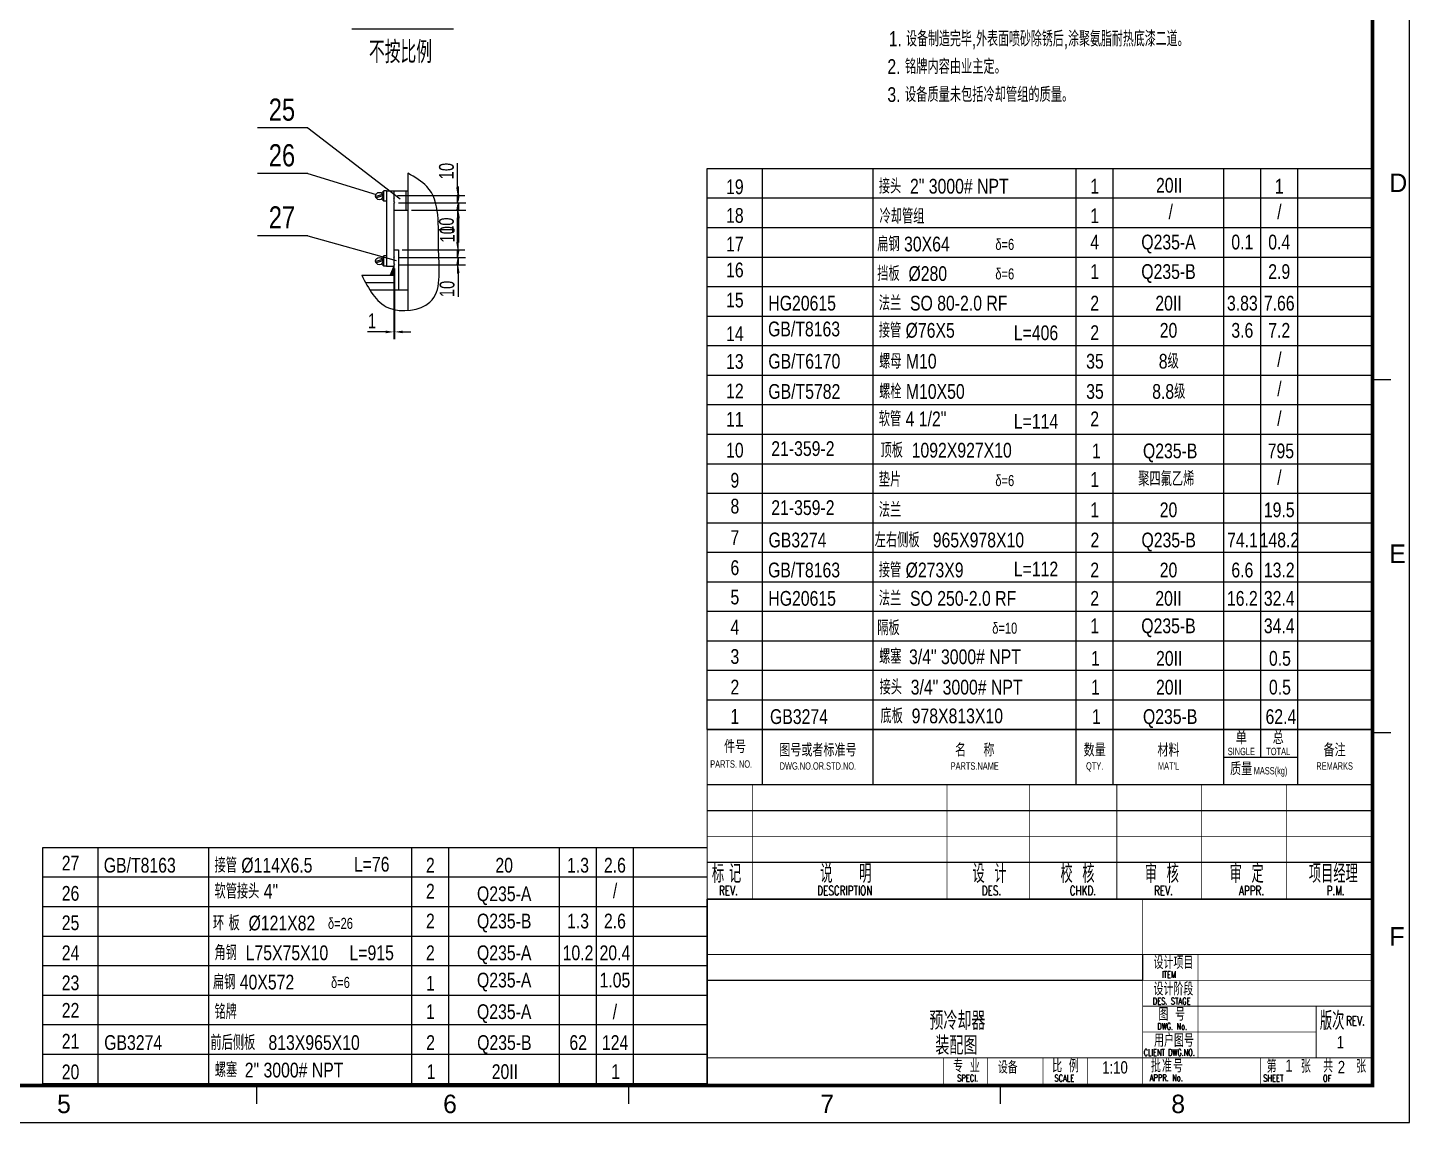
# Model space of a CAD drawing. Extents: x 26147 to 34557, y 133271 to 139211.
# Drawn here: x 30813 to 34557, y 133271 to 136238 of the extents above; entities that cross this region are included whole.
import ezdxf
from ezdxf.enums import TextEntityAlignment as Align

# ---------------------------------------------------------------- set-up
doc = ezdxf.new("R2010")
doc.units = 0
doc.header["$LTSCALE"] = 250
doc.header["$MEASUREMENT"] = 0
doc.header["$PDMODE"] = 1
doc.layers.get('0').update_dxf_attribs({"linetype": 'CONTINUOUS'})
doc.layers.get('DEFPOINTS').update_dxf_attribs({"linetype": 'CONTINUOUS'})
for name, color, linetype in [('1', 2, 'CONTINUOUS'), ('2', 1, 'CONTINUOUS'), ('ENGLISH', 2, 'CONTINUOUS'), ('TEXT', 2, 'CONTINUOUS')]:
    doc.layers.add(name, color=color, linetype=linetype)
doc.styles.add('G', font='greeks.shx', dxfattribs={"width": 0.75})
doc.styles.add('HZ', font='mon.shx', dxfattribs={"width": 0.75, "bigfont": 'fsd.shx'})
doc.styles.get("Standard").update_dxf_attribs({"font": 'MON', "width": 0.75, "bigfont": 'HZTXT1'})
doc.styles.add('STYLE1', font='mon.shx', dxfattribs={"width": 0.75, "height": 0.4, "bigfont": 'fsd.shx'})
doc.styles.add('TKFSD', font='mon', dxfattribs={"width": 0.7, "bigfont": 'fsd'})
doc.styles.add('TKGSH', font='romand', dxfattribs={"bigfont": 'gsh'})
doc.dimstyles.new('STANDARD$0', dxfattribs={"dimscale": 100, "dimtxt": 3.6, "dimasz": 2.5, "dimexe": 2, "dimexo": 1, "dimgap": 1, "dimtad": 1, "dimzin": 0, "dimdsep": 46, "dimtxsty": 'HZ', "dimcen": 0.09, "dimclrd": 256, "dimclre": 256, "dimclrt": 256, "dimadec": 0, "dimazin": 0, "dimtfac": 1, "dimtmove": 0, "dimatfit": 3, "dimfxl": 1, "dimtolj": 1, "dimtzin": 0, "dimarcsym": 0})

# ---------------------------------------------------------------- blocks, each defined once
blk = doc.blocks.new('A$C4779701C')
for p, q in [((15.15, 0.15), (15.15, 15.15)), ((45.15, 0.15), (45.15, 15.15)), ((100.15, 0.15), (100.15, 15.15)), ((110.15, 0.15), (110.15, 15.15)), ((140.15, 0.15), (140.15, 15.15)), ((150.15, 7.65), (150.15, 15.15)), ((160.15, 0.15), (160.15, 15.15)), ((140.15, 7.65), (160.15, 7.65))]:
    blk.add_line(p, q)
at = {"const_width": 0.29}
for points in [[(0.15, 15.15), (180.15, 15.15)], [(0.15, 0.15), (0.15, 15.15)], [(180.15, 0.15), (180.15, 15.15)], [(0.15, 0.15), (180.15, 0.15)], [(0.15, 0.15), (180.15, 0.15)]]:
    blk.add_lwpolyline(points, dxfattribs=at)
at = {"style": 'STYLE1', "width": 0.9}
for s, p in [('件号', (4.71, 7.65)), ('质量', (141.83, 1.65))]:
    blk.add_text(s, height=3.5, dxfattribs=at).set_placement(p, align=Align.BOTTOM_LEFT)
for s, p in [('图号或者标准号', (30.15, 7.78)), ('名    称', (72.65, 7.78)), ('数量', (105.15, 7.78)), ('材料', (125.15, 7.78)), ('单', (144.88, 11.09)), ('总', (154.88, 11.09)), ('备注', (170.15, 7.78))]:
    blk.add_text(s, height=3.5, dxfattribs=at).set_placement(p, align=Align.CENTER)
at = {"width": 0.75}
for s, p in [('SINGLE', (144.88, 8.16)), ('TOTAL', (154.88, 8.16)), ('DWG.NO.OR.STD.NO.', (30.15, 4.22)), ('PARTS.NAME', (72.65, 4.22)), ('QTY.', (105.15, 4.22)), ("MAT'L", (125.15, 4.22)), ('REMARKS', (170.15, 4.22))]:
    blk.add_text(s, height=2, dxfattribs=at).set_placement(p, align=Align.CENTER)
for s, p in [('PARTS. NO.', (0.97, 4.15)), ('MASS(kg)', (148.23, 2.33))]:
    blk.add_text(s, height=2, dxfattribs=at).set_placement(p, align=Align.BOTTOM_LEFT)
blk = doc.blocks.new('*D36')
at = {"linetype": 'ByBlock'}
for p, q in [((31980.2, 129438.1), (31980.2, 129460.1)), ((31817.4, 129416.1), (32000.2, 129416.1)), ((31853.4, 129396.1), (32000.2, 129396.1)), ((31980.2, 129416.1), (31980.2, 129396.1)), ((31980.2, 129374.1), (31980.2, 129308.7))]:
    blk.add_line(p, q, dxfattribs=at)
for points in [[(31976.6, 129438.1), (31983.9, 129438.1), (31980.2, 129416.1)], [(31976.6, 129374.1), (31983.9, 129374.1), (31980.2, 129396.1)]]:
    blk.add_solid(points, dxfattribs=at)
at = {"layer": 'DEFPOINTS', "color": 0, "linetype": 'ByBlock'}
for p in [(31807.4, 129416.1), (31843.4, 129396.1), (31980.2, 129416.1)]:
    blk.add_point(p, dxfattribs=at)
at = {"linetype": 'ByBlock', "insert": (31950.2, 129330.4), "char_height": 40, "attachment_point": 5, "rotation": 90, "style": 'HZ'}
blk.add_mtext('\\A1;10', dxfattribs=at)
blk = doc.blocks.new('_DOTSMALL')
at = {"color": 0, "linetype": 'ByBlock', "const_width": 0.5}
blk.add_lwpolyline([(-0.0625, 0, 1), (0.0625, 0, 1)], format="xyb", close=True, dxfattribs=at)
blk = doc.blocks.new('*D34')
at = {"linetype": 'ByBlock'}
for p, q in [((31977.8, 129310.1), (31977.8, 129375.6)), ((31827.4, 129288.1), (31997.8, 129288.1)), ((31977.8, 129268.1), (31977.8, 129288.1)), ((31817.4, 129268.1), (31997.8, 129268.1)), ((31977.8, 129246.1), (31977.8, 129224.1))]:
    blk.add_line(p, q, dxfattribs=at)
for points in [[(31974.2, 129310.1), (31981.5, 129310.1), (31977.8, 129288.1)], [(31974.2, 129246.1), (31981.5, 129246.1), (31977.8, 129268.1)]]:
    blk.add_solid(points, dxfattribs=at)
at = {"layer": 'DEFPOINTS', "color": 0, "linetype": 'ByBlock'}
for p in [(31817.4, 129288.1), (31807.4, 129268.1), (31977.8, 129268.1)]:
    blk.add_point(p, dxfattribs=at)
at = {"linetype": 'ByBlock', "insert": (31947.8, 129353.8), "char_height": 40, "attachment_point": 5, "rotation": 90, "style": 'HZ'}
blk.add_mtext('\\A1;10', dxfattribs=at)
blk = doc.blocks.new('*D37')
at = {"linetype": 'ByBlock'}
for p, q in [((31805.4, 129234.1), (31805.4, 129046.1)), ((31807.4, 129238.1), (31807.4, 129046.1)), ((31783.4, 129066.1), (31733.9, 129066.1)), ((31807.4, 129066.1), (31805.4, 129066.1)), ((31829.4, 129066.1), (31851.4, 129066.1))]:
    blk.add_line(p, q, dxfattribs=at)
for points in [[(31783.4, 129069.7), (31783.4, 129062.4), (31805.4, 129066.1)], [(31829.4, 129069.7), (31829.4, 129062.4), (31807.4, 129066.1)]]:
    blk.add_solid(points, dxfattribs=at)
at = {"layer": 'DEFPOINTS', "color": 0, "linetype": 'ByBlock'}
for p in [(31805.4, 129244.1), (31807.4, 129248.1), (31805.4, 129066.1)]:
    blk.add_point(p, dxfattribs=at)
at = {"linetype": 'ByBlock', "insert": (31745.8, 129096.1), "char_height": 40, "attachment_point": 5, "style": 'HZ'}
blk.add_mtext('\\A1;1', dxfattribs=at)
blk = doc.blocks.new('*D33')
at = {"linetype": 'ByBlock'}
for p, q in [((31979.6, 129290.1), (31979.6, 129312.1)), ((31817.4, 129268.1), (31999.6, 129268.1)), ((31817.4, 129248.1), (31999.6, 129248.1)), ((31979.6, 129268.1), (31979.6, 129248.1)), ((31979.6, 129226.1), (31979.6, 129160.7))]:
    blk.add_line(p, q, dxfattribs=at)
for points in [[(31975.9, 129290.1), (31983.2, 129290.1), (31979.6, 129268.1)], [(31975.9, 129226.1), (31983.2, 129226.1), (31979.6, 129248.1)]]:
    blk.add_solid(points, dxfattribs=at)
at = {"layer": 'DEFPOINTS', "color": 0, "linetype": 'ByBlock'}
for p in [(31807.4, 129268.1), (31807.4, 129248.1), (31979.6, 129268.1)]:
    blk.add_point(p, dxfattribs=at)
at = {"linetype": 'ByBlock', "insert": (31949.6, 129182.4), "char_height": 40, "attachment_point": 5, "rotation": 90, "style": 'HZ'}
blk.add_mtext('\\A1;10', dxfattribs=at)
blk = doc.blocks.new('*D35')
at = {"linetype": 'ByBlock'}
for p, q in [((31977.8, 129458.1), (31977.8, 129523.6)), ((31815.4, 129436.1), (31997.8, 129436.1)), ((31977.8, 129416.1), (31977.8, 129436.1)), ((31817.4, 129416.1), (31997.8, 129416.1)), ((31977.8, 129394.1), (31977.8, 129372.1))]:
    blk.add_line(p, q, dxfattribs=at)
for points in [[(31974.2, 129458.1), (31981.5, 129458.1), (31977.8, 129436.1)], [(31974.2, 129394.1), (31981.5, 129394.1), (31977.8, 129416.1)]]:
    blk.add_solid(points, dxfattribs=at)
at = {"layer": 'DEFPOINTS', "color": 0, "linetype": 'ByBlock'}
for p in [(31805.4, 129436.1), (31807.4, 129416.1), (31977.8, 129416.1)]:
    blk.add_point(p, dxfattribs=at)
at = {"linetype": 'ByBlock', "insert": (31947.8, 129501.8), "char_height": 40, "attachment_point": 5, "rotation": 90, "style": 'HZ'}
blk.add_mtext('\\A1;10', dxfattribs=at)

msp = doc.modelspace()

# ---------------------------------------------------------------- hatches: boundary and pattern name
at = {"layer": '1'}
msp.add_hatch(color=256, dxfattribs=at).paths.add_polyline_path([(31795.4, 135567.3), (31805.4, 135567.3), (31805.4, 135591.3)])

# ---------------------------------------------------------------- linework, layer by layer
for p, q in [((34556.8, 133271.2), (34556.8, 139211.2)), ((34456.8, 135284.5), (34506.8, 135284.5)), ((31434.3, 133321.2), (31434.3, 133371.2)), ((31434.3, 133321.2), (31434.3, 133371.2)), ((32441.8, 133321.2), (32441.8, 133371.2)), ((26146.8, 133271.2), (34556.8, 133271.2))]:
    msp.add_line(p, q)
at = {"const_width": 10}
msp.add_lwpolyline([(26396.8, 133371.2), (34456.8, 133371.2), (34456.8, 139111.2), (26396.8, 139111.2)], close=True, dxfattribs=at)
for p in [(34456.8, 135284.5), (34456.8, 134327.8), (31434.3, 133371.2), (32441.8, 133371.2), (33449.3, 133371.2), (31434.3, 133321.2), (32441.8, 133321.2), (33449.3, 133321.2)]:
    msp.add_point(p)
at = {"layer": '1'}
for p, q in [((31691.3, 136234.3), (31966.4, 136234.3)), ((31572.4, 135965.8), (31435.6, 135965.8)), ((31572.4, 135965.8), (31822.7, 135774.1)), ((31572.4, 135842.1), (31435.6, 135842.1)), ((31572.4, 135842.1), (31756.9, 135785.7)), ((32654.2, 135856.1), (34454.2, 135856.1)), ((32804.2, 134336.1), (32804.2, 135856.1)), ((33104.2, 134336.1), (33104.2, 135856.1)), ((33654.2, 134336.1), (33654.2, 135856.1)), ((33754.2, 134336.1), (33754.2, 135856.1)), ((34054.2, 134336.1), (34054.2, 135856.1)), ((34154.2, 134336.1), (34154.2, 135856.1)), ((34254.2, 134336.1), (34254.2, 135856.1)), ((32654.2, 135776.1), (34454.2, 135776.1)), ((32654.2, 135696.1), (34454.2, 135696.1)), ((31572.4, 135673.8), (31435.6, 135673.8)), ((31572.4, 135673.8), (31811.3, 135606.7)), ((32654.2, 135616.1), (34454.2, 135616.1)), ((31805.4, 135591.3), (31795.4, 135567.3)), ((32654.2, 135536.1), (34454.2, 135536.1)), ((32654.2, 135456.1), (34454.2, 135456.1)), ((32654.2, 135376.1), (34454.2, 135376.1)), ((32654.2, 135296.1), (34454.2, 135296.1)), ((32654.2, 135216.1), (34454.2, 135216.1)), ((32654.2, 135136.1), (34454.2, 135136.1)), ((32654.2, 135056.1), (34454.2, 135056.1)), ((32654.2, 134976.1), (34454.2, 134976.1)), ((32654.2, 134896.1), (34454.2, 134896.1)), ((32654.2, 134896.1), (34454.2, 134896.1)), ((32654.2, 134816.1), (34454.2, 134816.1)), ((32654.2, 134736.1), (34454.2, 134736.1)), ((32654.2, 134656.1), (34454.2, 134656.1)), ((32654.2, 134576.1), (34454.2, 134576.1)), ((32654.2, 134496.1), (34454.2, 134496.1)), ((32654.2, 134416.1), (34454.2, 134416.1)), ((32654.2, 134336.1), (32654.2, 134416.1)), ((32654.2, 134336.1), (34454.2, 134336.1)), ((32654.2, 134336.1), (34454.2, 134336.1)), ((34456.8, 134327.8), (34506.8, 134327.8)), ((34456.8, 134327.8), (34506.8, 134327.8)), ((32654.2, 134116.1), (34454.2, 134116.1)), ((30854.2, 134016.1), (32654.2, 134016.1)), ((31004.2, 133376.1), (31004.2, 134016.1)), ((31304.2, 133376.1), (31304.2, 134016.1)), ((31854.2, 133376.1), (31854.2, 134016.1)), ((31954.2, 133376.1), (31954.2, 134016.1)), ((32254.2, 133376.1), (32254.2, 134016.1)), ((32354.2, 133376.1), (32354.2, 134016.1)), ((32454.2, 133376.1), (32454.2, 134016.1)), ((32654.2, 133976.1), (34454.2, 133976.1)), ((30854.2, 133936.1), (32654.2, 133936.1)), ((30854.2, 133856.1), (32654.2, 133856.1)), ((30854.2, 133776.1), (32654.2, 133776.1)), ((30854.2, 133696.1), (32654.2, 133696.1)), ((30854.2, 133616.1), (32654.2, 133616.1)), ((30854.2, 133616.1), (30900.8, 133616.1)), ((30854.2, 133536.1), (32654.2, 133536.1)), ((30854.2, 133456.1), (32654.2, 133456.1)), ((30854.2, 133376.1), (32654.2, 133376.1)), ((33449.3, 133321.2), (33449.3, 133371.2))]:
    msp.add_line(p, q, dxfattribs=at)
for points, const_width in [([(32654.2, 134186.1), (32654.2, 133876.1)], 2), ([(34454.2, 134186.1), (32654.2, 134186.1)], 2), ([(32777.4, 134186.1), (32777.4, 133876.1)], 2), ([(33304.2, 134186.1), (33304.2, 133876.1)], 2), ([(33528.3, 134186.1), (33528.3, 133875.9)], 2), ([(33764.2, 134186.1), (33764.2, 133875.9)], 2), ([(33994.2, 134186.1), (33994.2, 133876.1)], 2), ([(34224.2, 134186.1), (34224.2, 133876.1)], 2), ([(34454.2, 134116.1), (32654.2, 134116.1)], 2), ([(34454.2, 134046.1), (32654.2, 134046.1)], 2), ([(34454.2, 133976.1), (32654.2, 133976.1)], 2), ([(34454.2, 133876.1), (32653.5, 133876.1)], 4), ([(32654.2, 133876.1), (32654.2, 133376.1)], 4), ([(34454.2, 133876.1), (32654.2, 133876.1)], 2), ([(33834.2, 133876.1), (33834.2, 133376.1)], 2), ([(34454.2, 133726.1), (32654.2, 133726.1)], 2), ([(33984.2, 133726.1), (33984.2, 133446.1)], 2), ([(34454.2, 133656.1), (32654.2, 133656.1)], 2), ([(34454.2, 133656.1), (32654.2, 133656.1)], 2), ([(34454.2, 133586.1), (33834.2, 133586.1)], 2), ([(34304.2, 133586.1), (34304.2, 133446.1)], 2), ([(34304.2, 133516.1), (33834.2, 133516.1)], 2), ([(34454.2, 133446.1), (32654.2, 133446.1)], 2), ([(33294.2, 133446.1), (33294.2, 133376.1)], 2), ([(33414.2, 133446.1), (33414.2, 133376.1)], 2), ([(33564.2, 133446.1), (33564.2, 133376.1)], 2), ([(33684.2, 133446.1), (33684.2, 133376.1)], 2), ([(34154.2, 133446.1), (34154.2, 133376.1)], 2)]:
    msp.add_lwpolyline(points, dxfattribs=dict(at, const_width=const_width))
msp.add_lwpolyline([(32654.2, 133726.1), (32654.2, 133656.1), (33834.2, 133656.1), (33834.2, 133726.1)], dxfattribs=at)
msp.add_spline([(31718.1, 135567.3), (31791.1, 135478.5), (31903.1, 135494), (31926.5, 135633.3), (31894.8, 135807.1), (31843.4, 135843.1)], degree=3, dxfattribs=at)
at = {"layer": '2'}
for p, q in [((31843.4, 135843.1), (31843.4, 135471.2)), ((32654.2, 134336.1), (32654.2, 135856.1)), ((31777.7, 135795.3), (31771.9, 135789.1)), ((31785.4, 135795.3), (31777.7, 135795.3)), ((31777.7, 135767.5), (31777.7, 135795.3)), ((31785.4, 135795.3), (31785.4, 135591.3)), ((31785.4, 135795.3), (31843.4, 135795.3)), ((31805.4, 135795.3), (31805.4, 135777.3)), ((31837.4, 135795.3), (31837.4, 135743.3)), ((31774.6, 135785.7), (31756, 135780.2)), ((31775.6, 135782), (31757.1, 135776.6)), ((31777.7, 135767.5), (31771.9, 135773.6)), ((31785.4, 135767.5), (31777.7, 135767.5)), ((31805.4, 135777.3), (31807.4, 135775.3)), ((31805.4, 135773.3), (31807.4, 135775.3)), ((31805.4, 135773.3), (31805.4, 135765.3)), ((31805.4, 135765.3), (31807.4, 135763.3)), ((31805.4, 135761.3), (31807.4, 135763.3)), ((31805.4, 135761.3), (31805.4, 135617.3)), ((31805.4, 135743.3), (31843.4, 135743.3)), ((31774.6, 135609.5), (31756, 135604)), ((31775.6, 135605.8), (31757.1, 135600.4)), ((31777.7, 135619), (31771.9, 135612.9)), ((31777.7, 135591.3), (31777.7, 135619)), ((31785.4, 135619), (31777.7, 135619)), ((31805.4, 135635.3), (31817.4, 135635.3)), ((31805.4, 135617.3), (31807.4, 135615.3)), ((31805.4, 135613.3), (31807.4, 135615.3)), ((31805.4, 135613.3), (31805.4, 135597.3)), ((31817.4, 135635.3), (31817.4, 135527.3)), ((31718.1, 135567.3), (31805.4, 135567.3)), ((31777.7, 135591.3), (31771.9, 135597.4)), ((31785.4, 135591.3), (31777.7, 135591.3)), ((31785.4, 135591.3), (31805.4, 135591.3)), ((31805.4, 135597.3), (31807.4, 135595.3)), ((31805.4, 135593.3), (31807.4, 135595.3)), ((31805.4, 135593.3), (31805.4, 135527.3)), ((31728.4, 135547.3), (31805.4, 135547.3)), ((31739.9, 135527.3), (31843.4, 135527.3)), ((30854.2, 133376.1), (30854.2, 134016.1))]:
    msp.add_line(p, q, dxfattribs=at)
for centre in [(31765.8, 135781.4), (31765.8, 135605.1)]:
    msp.add_circle(centre, 9.88, dxfattribs=at)

# ---------------------------------------------------------------- block references
at = {"layer": '1', "color": 2, "xscale": 10.00000005, "yscale": 10.00000005, "zscale": 10.00000005}
msp.add_blockref('A$C4779701C', (32652.7, 134184.7), dxfattribs=at)

# ---------------------------------------------------------------- texts
for s, p in [('D', (34502.8, 135792.2)), ('E', (34502.8, 134787.2)), ('5', (30892.8, 133296.2)), ('6', (31938.8, 133296.2))]:
    msp.add_text(s, height=50).set_placement(p)
at = {"layer": '1'}
for s, height, style, width, p in [('不按比例', 60, 'HZ', 0.75, (31737.7, 136141.3)), ('1. 设备制造完毕,外表面喷砂除锈后,涂聚氨脂耐热底漆二道。', 41.667, 'HZ', 0.75, (33146.7, 136186.6)), ('25', 60, 'HZ', 0.8, (31466.3, 135985.5)), ('26', 60, 'HZ', 0.8, (31466.3, 135861.8)), ('27', 60, 'HZ', 0.8, (31466.3, 135693.5)), ('接头  3/4" 3000# NPT', 40, 'TKFSD', 0.8, (33121.1, 134430.5)), ('GB3274', 40, 'TKFSD', 0.8, (32824.4, 134350.7)), ('底板  978X813X10', 40, 'TKFSD', 0.8, (33123.7, 134352.6)), ('标 记', 50, 'TKFSD', 0.7, (32666.9, 133920.1)), ('说', 50, 'TKFSD', 0.7, (32960.4, 133920.1)), ('明', 50, 'TKFSD', 0.7, (33066, 133920.1)), ('设  计', 50, 'TKFSD', 0.7, (33373.1, 133920.1)), ('校  核', 50, 'TKFSD', 0.7, (33611.4, 133920.1)), ('审  核', 50, 'TKFSD', 0.7, (33840, 133920.1)), ('审  定', 50, 'TKFSD', 0.7, (34069.8, 133920.1)), ('项目经理', 50, 'TKFSD', 0.7, (34284.2, 133920.1)), ('REV.', 25, 'TKGSH', 0.7, (32686.2, 133886.8)), ('DESCRIPTION', 25, 'TKGSH', 0.7, (32952.4, 133886.8)), ('DES.', 25, 'TKGSH', 0.7, (33398.3, 133886.8)), ('CHKD.', 25, 'TKGSH', 0.7, (33636.5, 133886.8)), ('REV.', 25, 'TKGSH', 0.7, (33865.1, 133886.8)), ('APPR.', 25, 'TKGSH', 0.7, (34095, 133886.8)), ('P.M.', 25, 'TKGSH', 0.7, (34332.7, 133886.8)), ('设计项目', 35, 'TKFSD', 0.7, (33863.6, 133686.7)), ('ITEM', 18, 'TKGSH', 0.7, (33886.3, 133662.5)), ('设计阶段', 35, 'TKFSD', 0.7, (33863.6, 133615.1)), ('DES. STAGE', 18, 'TKGSH', 0.7, (33861.5, 133590.9)), ('图  号', 35, 'TKFSD', 0.7, (33876.9, 133546.6)), ('版次', 50, 'TKFSD', 0.7, (34314.4, 133521.4)), ('REV.', 25, 'TKGSH', 0.7, (34385.2, 133533.9)), ('用户图号', 35, 'TKFSD', 0.7, (33865.1, 133475.8)), ('DWG. No.', 18, 'TKGSH', 0.7, (33873.5, 133522.4)), ('CLIENT DWG.NO.', 18, 'TKGSH', 0.65, (33836.9, 133451.6)), ('专  业', 35, 'TKFSD', 0.7, (33320.8, 133406.4)), ('设备', 33.33, 'TKFSD', 0.8, (33442, 133403.5)), ('比  例', 35, 'TKFSD', 0.7, (33589, 133406.4)), ('1:10', 33.33, 'TKFSD', 0.8, (33724.5, 133403.5)), ('批', 35, 'TKFSD', 0.7, (33856.5, 133406.5)), ('准', 35, 'TKFSD', 0.7, (33886.5, 133406.5)), ('号', 35, 'TKFSD', 0.7, (33916.5, 133406.5)), ('第', 35, 'TKFSD', 0.7, (34170.1, 133405.6)), ('张', 35, 'TKFSD', 0.7, (34262.8, 133405.6)), ('共', 35, 'TKFSD', 0.7, (34323.2, 133406.4)), ('张', 35, 'TKFSD', 0.7, (34412.8, 133405.6)), ('SPECI.', 18, 'TKGSH', 0.7, (33331.5, 133382.2)), ('SCALE', 18, 'TKGSH', 0.7, (33595, 133382.2)), ('APPR. No.', 18, 'TKGSH', 0.7, (33853.1, 133383)), ('SHEET', 18, 'TKGSH', 0.7, (34160.8, 133382.1)), ('OF', 18, 'TKGSH', 0.7, (34322.8, 133381.5))]:
    msp.add_text(s, height=height, dxfattribs=dict(at, style=style, width=width)).set_placement(p)
at = {"layer": '1', "style": 'TKFSD', "width": 0.8}
for s, p in [('3', (32729.2, 134513.6)), ('1', (33706.1, 134508.6)), ('20II', (33906.1, 134508.6)), ('0.5', (34206.1, 134508.6)), ('2', (32729.2, 134430.7)), ('1', (33706.1, 134430.5)), ('20II', (33906.1, 134430.5)), ('0.5', (34206.1, 134430.5)), ('1', (32729.2, 134351.1)), ('1', (33708.7, 134350.7)), ('Q235-B', (33908.7, 134350.7)), ('62.4', (34208.7, 134350.7))]:
    msp.add_text(s, height=40, dxfattribs=at).set_placement(p, align=Align.CENTER)
at = {"layer": '1'}
for s, p in [('F', (34502.8, 133750.2)), ('7', (32960.8, 133296.2)), ('8', (33911.8, 133296.2))]:
    msp.add_text(s, height=50, dxfattribs=at).set_placement(p)
at = {"layer": '1', "style": 'TKFSD', "width": 0.8}
for s, height, p in [('预冷却器', 50, (33332.1, 133549.4)), ('装配图', 50, (33329.4, 133482)), ('1', 33.3, (34369.9, 133488.4)), ('1', 33.3, (34230.4, 133424.8)), ('2', 33.3, (34372.8, 133421.3))]:
    msp.add_text(s, height=height, dxfattribs=at).set_placement(p, align=Align.MIDDLE)
at = {"layer": 'ENGLISH', "style": 'HZ', "width": 0.8}
for s, p in [('2. 铭牌内容由业主定。', (33142.5, 136112.2)), ('3. 设备质量未包括冷却管组的质量。', (33142.5, 136036.3))]:
    msp.add_text(s, height=40, dxfattribs=at).set_placement(p)
at = {"layer": 'TEXT', "style": 'TKFSD', "width": 0.8}
for s, p in [('接头  2" 3000# NPT', (33119.2, 135788)), ('冷却管组', (33121.2, 135706.7)), ('扁钢 30X64', (33115, 135631.3)), ('挡板  %%c280', (33115, 135551.3)), ('HG20615', (32819.9, 135471.1)), ('法兰  SO 80-2.0 RF ', (33119.2, 135471.1)), ('GB/T8163', (32819.2, 135401.1)), ('接管 %%c76X5', (33119.2, 135397.5)), ('GB/T6170', (32819.9, 135313.7)), ('螺母 M10', (33119.9, 135313.7)), ('GB/T5782', (32819.9, 135231.8)), ('螺栓 M10X50', (33119.9, 135231.8)), ('软管 4 1/2" ', (33119.2, 135157.5)), ('21-359-2', (32827.9, 135077)), ('顶板  1092X927X10', (33123.7, 135072.6)), ('垫片    ', (33119.2, 134993.2)), ('21-359-2', (32827.9, 134917)), ('法兰  ', (33119.2, 134911.1)), ('GB3274', (32820.4, 134829.3)), (' 左右侧板   965X978X10', (33096.3, 134829.3)), ('GB/T8163', (32819.2, 134748)), ('接管 %%C273X9', (33119.2, 134748)), ('HG20615', (32819.9, 134671.1)), ('法兰  SO 250-2.0 RF ', (33119.2, 134671.1)), ('隔板 ', (33115, 134591.3)), ('螺塞', (33119.9, 134513.7)), ('   3/4" 3000# NPT', (33165.5, 134512.9)), ('GB/T8163', (31019.2, 133948)), ('接管 %%C114X6.5', (31319.2, 133948)), ('软管接头 4" ', (31319.2, 133877.5)), ('环 板  %%C121X82', (31315, 133791.3)), ('角钢  L75X75X10', (31319.2, 133710.7)), ('扁钢 40X572', (31315, 133631.3)), ('铭牌', (31319.2, 133551.1)), ('GB3274', (31020.4, 133467.4)), (' 前后侧板   813X965X10', (31296.3, 133467.4)), ('螺塞', (31319.9, 133393.7)), ('   2" 3000# NPT', (31365.5, 133392.9))]:
    msp.add_text(s, height=40, dxfattribs=at).set_placement(p)
at = {"layer": 'TEXT'}
for s, height, style, width, p in [('20II', 40, 'TKFSD', 0.8, (33906.1, 135790.5)), ('19', 40, 'TKFSD', 0.8, (32729.2, 135786.5)), ('1', 40, 'TKFSD', 0.8, (33704.2, 135788)), ('1', 40, 'TKFSD', 0.8, (34204.2, 135788)), ('/', 40, 'TKFSD', 0.8, (33910.2, 135718.8)), ('/', 40, 'TKFSD', 0.8, (34204.6, 135718.8)), ('18', 40, 'TKFSD', 0.8, (32729.2, 135708.8)), ('1', 40, 'TKFSD', 0.8, (33704.2, 135708)), ('17', 40, 'TKFSD', 0.8, (32729.2, 135631.1)), ('d=6', 30, 'G', 0.75, (33460.5, 135635.4)), ('4', 40, 'TKFSD', 0.8, (33704.2, 135636.7)), ('Q235-A', 40, 'TKFSD', 0.8, (33904.2, 135636.7)), ('0.1', 40, 'TKFSD', 0.8, (34104.2, 135636.7)), ('0.4', 40, 'TKFSD', 0.8, (34204.2, 135636.7)), ('16', 40, 'TKFSD', 0.8, (32729.2, 135561.1)), ('d=6', 30, 'G', 0.75, (33460.5, 135555.4)), ('1', 40, 'TKFSD', 0.8, (33704.2, 135556.7)), ('Q235-B', 40, 'TKFSD', 0.8, (33904.2, 135556.7)), ('2.9', 40, 'TKFSD', 0.8, (34204.2, 135556.7)), ('15', 40, 'TKFSD', 0.8, (32729.2, 135479.6)), ('2', 40, 'TKFSD', 0.8, (33704.2, 135471.1)), ('20II', 40, 'TKFSD', 0.8, (33904.2, 135471.1)), ('3.83', 40, 'TKFSD', 0.8, (34104.2, 135471.1)), ('7.66', 40, 'TKFSD', 0.8, (34204.2, 135471.1)), ('14', 40, 'TKFSD', 0.8, (32729.2, 135388.2)), ('L=406', 40, 'TKFSD', 0.8, (33545.2, 135390.7)), ('2', 40, 'TKFSD', 0.8, (33704.2, 135391.1)), ('20', 40, 'TKFSD', 0.8, (33904.2, 135397.5)), ('3.6', 40, 'TKFSD', 0.8, (34104.2, 135397.5)), ('7.2', 40, 'TKFSD', 0.8, (34204.2, 135397.5)), ('13', 40, 'TKFSD', 0.8, (32729.2, 135313.1)), ('35', 40, 'TKFSD', 0.8, (33704.9, 135313.7)), ('8级', 40, 'TKFSD', 0.8, (33904.9, 135313.7)), ('/', 40, 'TKFSD', 0.8, (34204.6, 135318.8)), ('12', 40, 'TKFSD', 0.8, (32729.2, 135233)), ('35', 40, 'TKFSD', 0.8, (33704.9, 135231.8)), ('8.8级', 40, 'TKFSD', 0.8, (33904.9, 135231.8)), ('/', 40, 'TKFSD', 0.8, (34204.6, 135238.8)), ('11', 40, 'TKFSD', 0.8, (32729.2, 135156.5)), ('2', 40, 'TKFSD', 0.8, (33704.2, 135157.5)), ('/', 40, 'TKFSD', 0.8, (34204.6, 135158.8)), ('L=114', 40, 'TKFSD', 0.8, (33545.2, 135150.7)), ('10', 40, 'TKFSD', 0.8, (32729.2, 135072.7)), ('1', 40, 'TKFSD', 0.8, (33708.7, 135070.7)), ('Q235-B', 40, 'TKFSD', 0.8, (33908.7, 135070.7)), ('795', 40, 'TKFSD', 0.8, (34208.7, 135070.7)), ('9', 40, 'TKFSD', 0.8, (32729.2, 134991.1)), ('d=6', 30, 'G', 0.75, (33460.5, 134995.4)), ('1', 40, 'TKFSD', 0.8, (33704.2, 134993.2)), ('聚四氟乙烯', 40, 'TKFSD', 0.8, (33898.1, 134995.2)), ('/', 40, 'TKFSD', 0.8, (34204.6, 134998.8)), ('8', 40, 'TKFSD', 0.8, (32729.2, 134921.1)), ('1', 40, 'TKFSD', 0.8, (33704.2, 134911.1)), ('20', 40, 'TKFSD', 0.8, (33904.2, 134911.1)), ('19.5', 40, 'TKFSD', 0.8, (34204.2, 134911.1)), ('7', 40, 'TKFSD', 0.8, (32729.2, 134835.8)), ('2', 40, 'TKFSD', 0.8, (33704.7, 134829.3)), ('Q235-B', 40, 'TKFSD', 0.8, (33904.7, 134829.3)), ('74.1', 40, 'TKFSD', 0.8, (34104.7, 134829.3)), ('148.2', 40, 'TKFSD', 0.8, (34204.7, 134829.3)), ('6', 40, 'TKFSD', 0.8, (32729.2, 134754.3)), ('L=112', 40, 'TKFSD', 0.8, (33545.2, 134750.7)), ('2', 40, 'TKFSD', 0.8, (33704.2, 134748)), ('20', 40, 'TKFSD', 0.8, (33904.2, 134748)), ('6.6', 40, 'TKFSD', 0.8, (34104.2, 134748)), ('13.2', 40, 'TKFSD', 0.8, (34204.2, 134748)), ('5', 40, 'TKFSD', 0.8, (32729.2, 134674.7)), ('2', 40, 'TKFSD', 0.8, (33704.2, 134671.1)), ('20II', 40, 'TKFSD', 0.8, (33904.2, 134671.1)), ('16.2', 40, 'TKFSD', 0.8, (34104.2, 134671.1)), ('32.4', 40, 'TKFSD', 0.8, (34204.2, 134671.1)), ('4', 40, 'TKFSD', 0.8, (32729.2, 134593.2)), ('1', 40, 'TKFSD', 0.8, (33704.2, 134596.7)), ('Q235-B', 40, 'TKFSD', 0.8, (33904.2, 134596.7)), ('34.4', 40, 'TKFSD', 0.8, (34204.2, 134596.7)), ('d=10', 30, 'G', 0.75, (33460.5, 134595.4)), ('27', 40, 'TKFSD', 0.8, (30929.2, 133953.7)), ('L=76', 40, 'TKFSD', 0.8, (31745.2, 133950.7)), ('2', 40, 'TKFSD', 0.8, (31904.2, 133948)), ('20', 40, 'TKFSD', 0.8, (32104.2, 133948)), ('1.3', 40, 'TKFSD', 0.8, (32304.2, 133948)), ('2.6', 40, 'TKFSD', 0.8, (32404.2, 133948)), ('/', 40, 'TKFSD', 0.8, (32404.6, 133878.8)), ('26', 40, 'TKFSD', 0.8, (30929.2, 133871.8)), ('2', 40, 'TKFSD', 0.8, (31904.2, 133877.5)), ('Q235-A', 40, 'TKFSD', 0.8, (32104.2, 133870.7)), ('25', 40, 'TKFSD', 0.8, (30929.2, 133792)), ('d=26', 30, 'G', 0.75, (31660.5, 133795.4)), ('2', 40, 'TKFSD', 0.8, (31904.2, 133796.7)), ('Q235-B', 40, 'TKFSD', 0.8, (32104.2, 133796.7)), ('1.3', 40, 'TKFSD', 0.8, (32304.2, 133796.7)), ('2.6', 40, 'TKFSD', 0.8, (32404.2, 133796.7)), ('24', 40, 'TKFSD', 0.8, (30929.2, 133710.7)), ('L=915', 40, 'TKFSD', 0.8, (31745.2, 133710.7)), ('2', 40, 'TKFSD', 0.8, (31904.2, 133710.7)), ('Q235-A', 40, 'TKFSD', 0.8, (32104.2, 133710.7)), ('10.2', 40, 'TKFSD', 0.8, (32304.2, 133710.7)), ('20.4', 40, 'TKFSD', 0.8, (32404.2, 133710.7)), ('23', 40, 'TKFSD', 0.8, (30929.2, 133629.3)), ('d=6', 30, 'G', 0.75, (31660.5, 133635.4)), ('1', 40, 'TKFSD', 0.8, (31904.2, 133628)), ('Q235-A', 40, 'TKFSD', 0.8, (32104.2, 133636.7)), ('1.05', 40, 'TKFSD', 0.8, (32404.2, 133636.7)), ('22', 40, 'TKFSD', 0.8, (30929.2, 133554.8)), ('1', 40, 'TKFSD', 0.8, (31904.2, 133551.1)), ('Q235-A', 40, 'TKFSD', 0.8, (32104.2, 133551.1)), ('/', 40, 'TKFSD', 0.8, (32404.2, 133551.1)), ('21', 40, 'TKFSD', 0.8, (30929.2, 133471.1)), ('2', 40, 'TKFSD', 0.8, (31904.7, 133467.4)), ('Q235-B', 40, 'TKFSD', 0.8, (32104.7, 133467.4)), ('62', 40, 'TKFSD', 0.8, (32304.7, 133467.4)), ('124', 40, 'TKFSD', 0.8, (32404.7, 133467.4)), ('20', 40, 'TKFSD', 0.8, (30929.2, 133388)), ('1', 40, 'TKFSD', 0.8, (31906.1, 133388.6)), ('20II', 40, 'TKFSD', 0.8, (32106.1, 133388.6)), ('1', 40, 'TKFSD', 0.8, (32406.1, 133388.6))]:
    msp.add_text(s, height=height, dxfattribs=dict(at, style=style, width=width)).set_placement(p, align=Align.CENTER)

# ---------------------------------------------------------------- dimensions: what is measured, and where the dimension line sits
at = {"layer": '1'}
for base, p1, p2, picture, middle in [((31977.8, 135763.3), (31805.4, 135783.3), (31807.4, 135763.3), '*D35', (31977.8, 135849)), ((31980.2, 135763.3), (31843.4, 135743.3), (31807.4, 135763.3), '*D36', (31980.2, 135677.5)), ((31977.8, 135615.3), (31817.4, 135635.3), (31807.4, 135615.3), '*D34', (31977.8, 135701)), ((31979.6, 135615.3), (31807.4, 135595.3), (31807.4, 135615.3), '*D33', (31979.6, 135529.5))]:
    dim = msp.add_linear_dim(base=base, p1=p1, p2=p2, angle=90, text='10', dimstyle='STANDARD$0', override={"dimscale": 10, "dimtxt": 4, "dimasz": 2.2, "dimdec": 0, "dimblk2": 'DOTSMALL', "dimsah": 1, "dimtmove": 2}, dxfattribs=at)
    dim.commit()
    dim.dimension.update_dxf_attribs({"geometry": picture, "text_midpoint": middle, "dimtype": 160, "insert": (0, 6347.1)})
dim = msp.add_linear_dim(base=(31805.4, 135413.2), p1=(31807.4, 135595.3), p2=(31805.4, 135591.3), text='1', dimstyle='STANDARD$0', override={"dimscale": 10, "dimtxt": 4, "dimasz": 2.2, "dimdec": 0}, dxfattribs=at)
dim.commit()
dim.dimension.update_dxf_attribs({"geometry": '*D37', "text_midpoint": (31745.8, 135413.2), "dimtype": 160, "insert": (0, 6347.1)})

doc.saveas('drawing.dxf')
